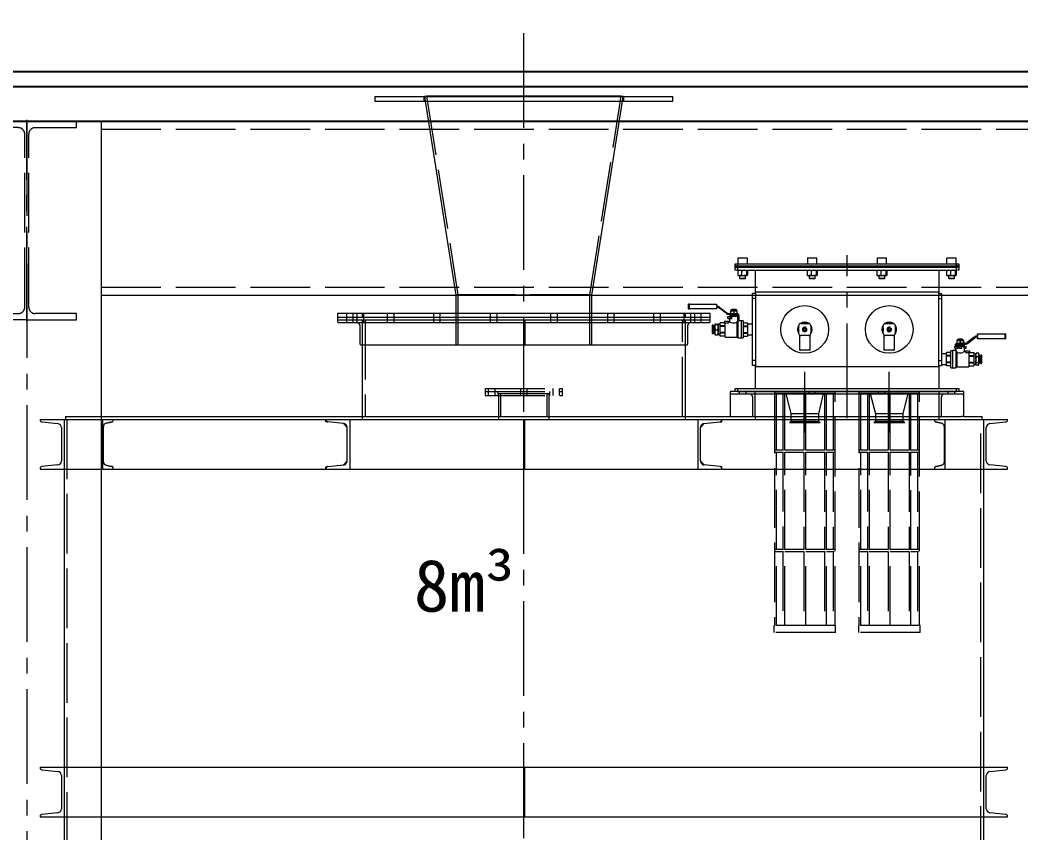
# Model space of a CAD drawing. Header units: millimetres. Extents: x 163705 to 1616509, y 81827 to 302547.
# Drawn here: x 1477172 to 1479186, y 157627 to 159263 of the extents above; entities that cross this region are included whole.
import ezdxf

# ---------------------------------------------------------------- set-up
doc = ezdxf.new("R2010")
doc.units = ezdxf.units.MM
doc.header["$LTSCALE"] = 10
doc.linetypes.add('ACAD_ISO02W100', pattern=[15, 12, -3])
doc.linetypes.add('CENTER2', pattern=[28.575, 19.05, -3.175, 3.175, -3.175])
for name, color, linetype, lineweight in [('1-中心线', 1, 'CENTER2', 0), ('1-文本', 4, 'Continuous', 0), ('1-虚线', 8, 'ACAD_ISO02W100', 0), ('1-设备轮廓', 2, 'Continuous', 18), ('1-钢构', 6, 'Continuous', 0)]:
    doc.layers.add(name, color=color, linetype=linetype, lineweight=lineweight)
doc.styles.add('SLDTEXTSTYLE3', font='SimSun.ttf')
doc.styles.get("Standard").update_dxf_attribs({"font": 'arial.ttf'})

# ---------------------------------------------------------------- blocks, each defined once
blk = doc.blocks.new('*U269')
for p, q in [((0, 16000), (300, 16000)), ((300, 16000), (300, 0))]:
    blk.add_line(p, q)
at = {"layer": '1-中心线'}
blk.add_line((150, 16000), (150, 0), dxfattribs=at)
blk = doc.blocks.new('G$C0805F1AD')
for p, q in [((0, 390), (0, 403)), ((0, 403), (100, 403)), ((200, 403), (100, 403)), ((200, 390), (200, 403)), ((83, 390), (0, 390)), ((117, 390), (200, 390)), ((96, 29), (96, 377)), ((104, 29), (104, 377)), ((0, 3), (0, 16)), ((0, 16), (83, 16)), ((100, 3), (0, 3)), ((100, 3), (200, 3)), ((200, 16), (117, 16)), ((200, 3), (200, 16))]:
    blk.add_line(p, q)
for centre, start, end in [((83, 377), 0, 90), ((117, 377), 90, 180), ((83, 29), 270, 0), ((117, 29), 180, 270)]:
    blk.add_arc(centre, 13, start, end)
at = {"layer": '1-中心线'}
blk.add_line((100, 0), (100, 406), dxfattribs=at)
blk.add_text('HC_SUPERPART', height=0.001).set_placement((100, 3))
blk = doc.blocks.new('*U275')
for p, q in [((0, 350), (5700, 350)), ((0, 350), (0, 0)), ((0, 0), (5700, 0))]:
    blk.add_line(p, q)
at = {"layer": '1-虚线'}
for p, q in [((0, 334), (5700, 334)), ((0, 16), (5700, 16))]:
    blk.add_line(p, q, dxfattribs=at)
blk = doc.blocks.new('*U286')
for p, q in [((0, 100, -1), (43584.1, 100, -19.8)), ((0, 70, -1), (43584.1, 70, -19.8)), ((0, 0, -0.9), (43584.1, 0, -21.3))]:
    blk.add_line(p, q)
blk = doc.blocks.new('A$Cc2962b21')
at = {"lineweight": 18}
for p, q in [((1096.8, 3480), (1098.8, 3480)), ((171.8, 3330), (171.8, 3230)), ((1097.8, 3230), (1096.8, 3230)), ((171.8, 2630), (171.8, 2530)), ((1097.9, 2630), (1096.8, 2630)), ((1097.9, 2530), (1096.8, 2530))]:
    blk.add_line(p, q, dxfattribs=at)
at = {"layer": '1-中心线'}
blk.add_line((1096.8, 201.7), (1096.8, 4133.6), dxfattribs=at)
at = {"layer": '1-虚线', "lineweight": 18}
for p, q in [((895.8, 3980), (895.8, 3970)), ((896.8, 3980), (898.4, 3970)), ((900.8, 3980.6), (964.3, 3580.6)), ((1229.4, 3580.6), (1292.9, 3980.6)), ((1295.2, 3970), (1296.8, 3980)), ((1297.8, 3970), (1297.8, 3980)), ((964.3, 3580.6), (960.3, 3580)), ((1229.4, 3580.6), (964.3, 3580.6)), ((964.3, 3580), (964.3, 3480)), ((1229.3, 3480), (1229.3, 3580)), ((1233.3, 3580), (1229.4, 3580.6)), ((739.8, 3544), (739.8, 3536)), ((753.8, 3536), (753.8, 3544)), ((760.9, 3544), (760.9, 3536)), ((771.8, 3544), (771.8, 3536)), ((774.9, 3536), (774.9, 3544)), ((821.7, 3544), (821.7, 3536)), ((835.7, 3536), (835.7, 3544)), ((914.8, 3544), (914.8, 3536)), ((928.8, 3536), (928.8, 3544)), ((960.3, 3544), (960.3, 3480)), ((1029, 3544), (1029, 3536)), ((1043, 3536), (1043, 3544)), ((1150.6, 3544), (1150.6, 3536)), ((1164.6, 3536), (1164.6, 3544)), ((1233.3, 3480), (1233.3, 3544)), ((1264.8, 3544), (1264.8, 3536)), ((1278.8, 3536), (1278.8, 3544)), ((1357.9, 3544), (1357.9, 3536)), ((1371.9, 3536), (1371.9, 3544)), ((1418.7, 3544), (1418.7, 3536)), ((1421.8, 3536), (1421.8, 3544)), ((1432.7, 3536), (1432.7, 3544)), ((1439.8, 3544), (1439.8, 3536)), ((1453.8, 3536), (1453.8, 3544)), ((739.8, 3536), (739.8, 3530)), ((739.8, 3530), (739.8, 3525)), ((753.8, 3530), (753.8, 3536)), ((753.8, 3525), (753.8, 3530)), ((760.9, 3536), (760.9, 3530)), ((760.9, 3530), (760.9, 3525)), ((771.8, 3530), (771.8, 3480)), ((771.8, 3530), (771.8, 3480)), ((774.9, 3530), (774.9, 3536)), ((774.9, 3525), (774.9, 3530)), ((777.8, 3530), (777.8, 3336)), ((821.7, 3536), (821.7, 3530)), ((821.7, 3530), (821.7, 3525)), ((835.7, 3530), (835.7, 3536)), ((835.7, 3525), (835.7, 3530)), ((914.8, 3536), (914.8, 3530)), ((914.8, 3530), (914.8, 3525)), ((928.8, 3530), (928.8, 3536)), ((928.8, 3525), (928.8, 3530)), ((1029, 3536), (1029, 3530)), ((1029, 3530), (1029, 3525)), ((1043, 3530), (1043, 3536)), ((1043, 3525), (1043, 3530)), ((1096.8, 3526.7), (1096.8, 3530)), ((1096.8, 3525), (1096.8, 3526.7)), ((1096.8, 3519.5), (1096.8, 3525)), ((1098.9, 3525), (1096.8, 3525)), ((1098.9, 3525), (1099.1, 3525)), ((1099.1, 3526.7), (1099.1, 3530)), ((1150.6, 3536), (1150.6, 3530)), ((1150.6, 3530), (1150.6, 3525)), ((1164.6, 3530), (1164.6, 3536)), ((1164.6, 3525), (1164.6, 3530)), ((1264.8, 3536), (1264.8, 3530)), ((1264.8, 3530), (1264.8, 3525)), ((1278.8, 3530), (1278.8, 3536)), ((1278.8, 3525), (1278.8, 3530)), ((1357.9, 3536), (1357.9, 3530)), ((1357.9, 3530), (1357.9, 3525)), ((1371.9, 3530), (1371.9, 3536)), ((1371.9, 3525), (1371.9, 3530)), ((1415.8, 3336), (1415.8, 3530)), ((1418.7, 3536), (1418.7, 3530)), ((1418.7, 3530), (1418.7, 3525)), ((1421.8, 3480), (1421.8, 3530)), ((1421.8, 3480), (1421.8, 3530)), ((1432.7, 3530), (1432.7, 3536)), ((1432.7, 3525), (1432.7, 3530)), ((1439.8, 3536), (1439.8, 3530)), ((1439.8, 3530), (1439.8, 3525)), ((1453.8, 3530), (1453.8, 3536)), ((1453.8, 3525), (1453.8, 3530)), ((1019.3, 3392), (1174.3, 3392)), ((1019.3, 3392), (1019.3, 3386)), ((1019.3, 3386), (1174.3, 3386)), ((1019.3, 3386), (1174.3, 3386)), ((1019.3, 3386), (1019.3, 3378)), ((1024.8, 3392), (1024.8, 3386)), ((1024.8, 3386), (1024.8, 3378)), ((1038.8, 3386), (1038.8, 3392)), ((1038.8, 3378), (1038.8, 3386)), ((1044.8, 3386), (1044.8, 3378)), ((1089.8, 3392), (1089.8, 3386)), ((1089.8, 3386), (1089.8, 3378)), ((1103.8, 3386), (1103.8, 3392)), ((1103.8, 3378), (1103.8, 3386)), ((1148.8, 3378), (1148.8, 3386)), ((1154.8, 3392), (1154.8, 3386)), ((1154.8, 3386), (1154.8, 3378)), ((1168.8, 3386), (1168.8, 3392)), ((1168.8, 3378), (1168.8, 3386)), ((1174.3, 3386), (1174.3, 3392)), ((1174.3, 3378), (1174.3, 3386)), ((1529.8, 3386), (1529.8, 3381)), ((1543.8, 3381), (1543.8, 3386)), ((1561.8, 3336), (1561.8, 3386)), ((1669.8, 3386), (1669.8, 3381)), ((1683.8, 3381), (1683.8, 3386)), ((1809.8, 3386), (1809.8, 3381)), ((1823.8, 3381), (1823.8, 3386)), ((1931.8, 3386), (1931.8, 3336)), ((1949.8, 3386), (1949.8, 3381)), ((1963.8, 3381), (1963.8, 3386)), ((1019.3, 3378), (1174.3, 3378)), ((1045.8, 3382), (1147.8, 3382)), ((1045.8, 3382), (1045.8, 3336)), ((1049.8, 3382), (1049.8, 3336)), ((1143.8, 3336), (1143.8, 3382)), ((1147.8, 3336), (1147.8, 3382)), ((1556.8, 3375.5), (1556.8, 3337.7)), ((1936.8, 3337.7), (1936.8, 3375.5)), ((171.8, 3330), (171.8, 3230)), ((177.8, 3330), (177.8, 1831.5)), ((249.2, 3330), (249.2, 3230)), ((270.7, 3328.8), (270.7, 3330)), ((698.8, 3328.8), (698.8, 3330)), ((698.8, 3325.2), (698.8, 3328.8)), ((702.4, 3324.8), (698.8, 3325.2)), ((734.3, 3321.5), (702.4, 3324.8)), ((746.8, 3330), (746.8, 3230)), ((771.8, 3336), (771.8, 3330)), ((1045.8, 3336), (1045.8, 3330)), ((1097.8, 3330), (1096.8, 3330)), ((1096.8, 3328.8), (1096.8, 3330)), ((1096.8, 3324.8), (1096.8, 3328.8)), ((1096.8, 3321.5), (1096.8, 3324.8)), ((1097.9, 3330), (1097.8, 3330)), ((1097.8, 3321.5), (1097.9, 3324.8)), ((1097.9, 3328.8), (1097.9, 3330)), ((1147.8, 3330), (1147.8, 3336)), ((1421.8, 3330), (1421.8, 3336)), ((1446.8, 3330), (1446.8, 3230)), ((1459.3, 3321.5), (1491.2, 3324.8)), ((1491.2, 3324.8), (1494.8, 3325.2)), ((1494.8, 3328.8), (1494.8, 3330)), ((1494.8, 3325.2), (1494.8, 3328.8)), ((1511.8, 3337.7), (1511.8, 3336)), ((1561.8, 3336), (1561.8, 3330)), ((1922.9, 3330), (1922.9, 3328.8)), ((1931.8, 3336), (1931.8, 3330)), ((1944.4, 3230), (1944.4, 3330)), ((2015.8, 1831.5), (2015.8, 3330)), ((2021.8, 3230), (2021.8, 3330)), ((2021.8, 3230), (2021.8, 3330)), ((251.4, 3246.5), (251.4, 3313.5)), ((734.3, 3321.5), (741.5, 3313.5)), ((741.5, 3246.5), (741.5, 3313.5)), ((1096.8, 3313.5), (1096.8, 3321.5)), ((1459.3, 3321.5), (1452.1, 3313.5)), ((1452.1, 3246.5), (1452.1, 3313.5)), ((1942.2, 3313.5), (1942.2, 3246.5)), ((741.5, 3246.5), (734.3, 3238.5)), ((1452.1, 3246.5), (1459.3, 3238.5)), ((270.7, 3230), (270.7, 3231.2)), ((698.8, 3234.8), (702.4, 3235.2)), ((698.8, 3231.2), (698.8, 3234.8)), ((698.8, 3230), (698.8, 3231.2)), ((702.4, 3235.2), (734.3, 3238.5)), ((1491.2, 3235.2), (1459.3, 3238.5)), ((1494.8, 3234.8), (1491.2, 3235.2)), ((1494.8, 3231.2), (1494.8, 3234.8)), ((1494.8, 3230), (1494.8, 3231.2)), ((1922.9, 3231.2), (1922.9, 3230)), ((171.8, 2630), (171.8, 2530)), ((2021.8, 2530), (2021.8, 2630)), ((2021.8, 2530), (2021.8, 2630))]:
    blk.add_line(p, q, dxfattribs=at)
at = {"layer": '1-虚线', "lineweight": 18, "flags": 128}
for points in [[(269, 3324.8), (269.6, 3325.2), (270.2, 3326.1), (270.6, 3327.4), (270.7, 3328.8)], [(1097.9, 3324.8), (1097.9, 3325), (1097.9, 3325.2), (1097.9, 3325.6), (1097.9, 3326.1), (1097.9, 3326.7), (1097.9, 3327.4), (1097.9, 3328.1), (1097.9, 3328.8)], [(1922.9, 3328.8), (1923, 3327.6), (1923.3, 3326.5), (1923.7, 3325.6), (1924.3, 3325), (1924.7, 3324.8)], [(251.4, 3313.5), (251.6, 3316), (252.1, 3318.2), (252.8, 3320), (253.8, 3321.1), (254.5, 3321.5)], [(1097.8, 3313.5), (1097.8, 3315), (1097.8, 3316.4), (1097.8, 3317.7), (1097.8, 3318.9), (1097.8, 3319.8), (1097.8, 3320.6), (1097.8, 3321.2), (1097.8, 3321.5)], [(1939.1, 3321.5), (1940.3, 3320.7), (1941.3, 3318.9), (1941.9, 3316.5), (1942.2, 3313.9), (1942.2, 3313.5)], [(254.5, 3238.5), (253.3, 3239.3), (252.3, 3241.1), (251.7, 3243.5), (251.4, 3246.1), (251.4, 3246.5)], [(1942.2, 3246.5), (1942, 3244), (1941.5, 3241.8), (1940.8, 3240), (1939.8, 3238.9), (1939.1, 3238.5)], [(270.7, 3231.2), (270.6, 3232.4), (270.3, 3233.5), (269.9, 3234.4), (269.4, 3235), (269, 3235.2)], [(1924.7, 3235.2), (1924, 3234.8), (1923.4, 3233.9), (1923.1, 3232.6), (1922.9, 3231.2)]]:
    blk.add_lwpolyline(points, dxfattribs=at)
at = {"layer": '1-虚线', "lineweight": 18}
for centre, radius, start, end in [((1322.3, 3520.9), 223.5, 178.9423, 180.3525), ((1031.4, 3526.3), 67.7, 358.9423, 0.3525), ((1513.5, 3382.7), 1.67, 180, 270), ((1980.1, 3382.7), 1.67, 270, 0), ((1551.3, 3375.5), 5.5, 0, 90), ((1942.3, 3375.5), 5.5, 90, 180), ((702.8, 3328.8), 4, 180, 264), ((1490.8, 3328.8), 4, 276, 0), ((1558.5, 3337.7), 1.67, 180, 270), ((1935.1, 3337.7), 1.67, 270, 0), ((733.5, 3313.5), 8, 0, 84), ((1460.1, 3313.5), 8, 96, 180), ((733.5, 3246.5), 8, 276, 0), ((1460.1, 3246.5), 8, 180, 264), ((702.8, 3231.2), 4, 96, 180), ((1490.8, 3231.2), 4, 0, 84)]:
    blk.add_arc(centre, radius, start, end, dxfattribs=at)
for centre, start_param, end_param in [((1096.8, 3283.4), 2.696969, 2.735229), ((1096.8, 3283.4), 0.406363, 0.444623), ((1096.8, 3276.6), 3.547956, 3.586216), ((1096.8, 3276.6), 5.838562, 5.876822)]:
    blk.add_ellipse(centre, major_axis=(917, 0), ratio=0.105104, start_param=start_param, end_param=end_param, dxfattribs=at)
at = {"layer": '1-设备轮廓'}
for p, q in [((796.8, 3980), (796.8, 3970)), ((796.8, 3980), (1125.1, 3980)), ((796.8, 3970), (1125.1, 3970)), ((900.8, 3980.6), (896.8, 3980)), ((898.4, 3970), (960.3, 3580)), ((1292.9, 3980.6), (900.8, 3980.6)), ((1125.1, 3980), (1396.8, 3980)), ((1125.1, 3970), (1396.8, 3970)), ((1233.3, 3580), (1295.2, 3970)), ((1296.8, 3980), (1292.9, 3980.6)), ((1396.8, 3970), (1396.8, 3980)), ((960.3, 3580), (960.3, 3544)), ((1233.3, 3580), (960.3, 3580)), ((960.3, 3580), (1109.7, 3580)), ((1109.7, 3580), (1233.3, 3580)), ((1233.3, 3544), (1233.3, 3580)), ((721.8, 3544), (721.8, 3536)), ((721.8, 3544), (1471.8, 3544)), ((1471.8, 3536), (1471.8, 3544)), ((721.8, 3536), (721.8, 3530)), ((721.8, 3536), (1471.8, 3536)), ((721.8, 3536), (1471.8, 3536)), ((721.8, 3530), (721.8, 3526.7)), ((721.8, 3530), (1471.8, 3530)), ((721.8, 3530), (1096.8, 3530)), ((723.5, 3525), (1096.8, 3525)), ((1098.8, 3530), (1098.8, 3480)), ((1099.1, 3530), (1471.8, 3530)), ((1099.1, 3525), (1470.1, 3525)), ((1471.8, 3530), (1471.8, 3536)), ((1471.8, 3526.7), (1471.8, 3530)), ((766.8, 3519.5), (766.8, 3481.7)), ((1096.8, 3481.7), (1096.8, 3519.5)), ((1098.8, 3481.7), (1098.8, 3519.5)), ((1426.8, 3481.7), (1426.8, 3519.5)), ((768.5, 3480), (1096.8, 3480)), ((771.8, 3480), (771.8, 3336)), ((1096.8, 3480), (1096.8, 3481.7)), ((1098.8, 3480), (1098.8, 3480)), ((1098.8, 3480), (1425.1, 3480)), ((1421.8, 3336), (1421.8, 3480)), ((1511.8, 3386), (1511.8, 3382.7)), ((1981.8, 3386), (1511.8, 3386)), ((1511.8, 3382.7), (1511.8, 3381)), ((1981.8, 3382.7), (1981.8, 3386)), ((1981.8, 3381), (1981.8, 3382.7)), ((1981.8, 3381), (1511.8, 3381)), ((1511.8, 3381), (1511.8, 3375.5)), ((1511.8, 3375.5), (1511.8, 3337.7)), ((1981.8, 3375.5), (1981.8, 3381)), ((1981.8, 3337.7), (1981.8, 3375.5)), ((123.8, 3330), (123.8, 3328.8)), ((123.8, 3330), (1096.8, 3330)), ((127.4, 3324.8), (159.3, 3321.5)), ((174.8, 3336), (174.8, 3330)), ((174.8, 3336), (1977.4, 3336)), ((1097.8, 3330), (1097.8, 3230)), ((1097.9, 3330), (2069.8, 3330)), ((1981.8, 3336), (1977.4, 3336)), ((1981.8, 3336), (1981.8, 3337.7)), ((1981.8, 3336), (2018.8, 3336)), ((2018.8, 3330), (2018.8, 3336)), ((2034.3, 3321.5), (2066.2, 3324.8)), ((2069.8, 3328.8), (2069.8, 3330)), ((166.5, 3313.5), (166.5, 3246.5)), ((1096.8, 3246.5), (1096.8, 3313.5)), ((1097.8, 3246.5), (1097.8, 3313.5)), ((2027.1, 3246.5), (2027.1, 3313.5)), ((1096.8, 3238.5), (1096.8, 3246.5)), ((123.8, 3231.2), (123.8, 3230)), ((123.8, 3230), (1096.8, 3230)), ((159.3, 3238.5), (127.4, 3235.2)), ((171.8, 3230), (171.8, 2630)), ((1096.8, 3235.2), (1096.8, 3238.5)), ((1096.8, 3231.2), (1096.8, 3235.2)), ((1096.8, 3230), (1096.8, 3231.2)), ((1097.9, 3235.2), (1097.8, 3238.5)), ((1097.8, 3230), (1097.9, 3230)), ((1097.9, 3230), (1097.9, 3231.2)), ((1097.9, 3230), (2069.8, 3230)), ((2021.8, 2630), (2021.8, 3230)), ((2066.2, 3235.2), (2034.3, 3238.5)), ((2069.8, 3230), (2069.8, 3231.2)), ((123.8, 2630), (123.8, 2628.8)), ((123.8, 2630), (1096.8, 2630)), ((127.4, 2624.8), (159.3, 2621.5)), ((1096.8, 2628.8), (1096.8, 2630)), ((1096.8, 2624.8), (1096.8, 2628.8)), ((1096.8, 2621.5), (1096.8, 2624.8)), ((1096.8, 2613.5), (1096.8, 2621.5)), ((1097.8, 2630), (1097.8, 2530)), ((1097.9, 2630), (1097.8, 2630)), ((1097.8, 2621.5), (1097.9, 2624.8)), ((1097.9, 2628.8), (1097.9, 2630)), ((1097.9, 2630), (2069.8, 2630)), ((2034.3, 2621.5), (2066.2, 2624.8)), ((2069.8, 2628.8), (2069.8, 2630)), ((166.5, 2613.5), (166.5, 2546.5)), ((1096.8, 2546.5), (1096.8, 2613.5)), ((1097.8, 2546.5), (1097.8, 2613.5)), ((2027.1, 2546.5), (2027.1, 2613.5)), ((159.3, 2538.5), (127.4, 2535.2)), ((1096.8, 2538.5), (1096.8, 2546.5)), ((1096.8, 2535.2), (1096.8, 2538.5)), ((1097.9, 2535.2), (1097.8, 2538.5)), ((2066.2, 2535.2), (2034.3, 2538.5)), ((123.8, 2531.2), (123.8, 2530)), ((123.8, 2530), (1096.8, 2530)), ((171.8, 2530), (171.8, 1930)), ((1096.8, 2531.2), (1096.8, 2535.2)), ((1096.8, 2530), (1096.8, 2531.2)), ((1097.8, 2530), (1097.9, 2530)), ((1097.9, 2530), (1097.9, 2531.2)), ((1097.9, 2530), (2069.8, 2530)), ((2021.8, 1930), (2021.8, 2530)), ((2069.8, 2530), (2069.8, 2531.2))]:
    blk.add_line(p, q, dxfattribs=at)
at = {"layer": '1-设备轮廓', "flags": 128}
for points in [[(1097.8, 3238.5), (1097.8, 3238.8), (1097.8, 3239.4), (1097.8, 3240.2), (1097.8, 3241.1), (1097.8, 3242.3), (1097.8, 3243.6), (1097.8, 3245), (1097.8, 3246.5)], [(1097.9, 3231.2), (1097.9, 3231.9), (1097.9, 3232.6), (1097.9, 3233.3), (1097.9, 3233.9), (1097.9, 3234.4), (1097.9, 3234.8), (1097.9, 3235), (1097.9, 3235.2)], [(1097.8, 2613.5), (1097.8, 2615), (1097.8, 2616.4), (1097.8, 2617.7), (1097.8, 2618.9), (1097.8, 2619.8), (1097.8, 2620.6), (1097.8, 2621.2), (1097.8, 2621.5)], [(1097.9, 2624.8), (1097.9, 2625), (1097.9, 2625.2), (1097.9, 2625.6), (1097.9, 2626.1), (1097.9, 2626.7), (1097.9, 2627.4), (1097.9, 2628.1), (1097.9, 2628.8)], [(1097.8, 2538.5), (1097.8, 2538.8), (1097.8, 2539.4), (1097.8, 2540.2), (1097.8, 2541.1), (1097.8, 2542.3), (1097.8, 2543.6), (1097.8, 2545), (1097.8, 2546.5)], [(1097.9, 2531.2), (1097.9, 2531.9), (1097.9, 2532.6), (1097.9, 2533.3), (1097.9, 2533.9), (1097.9, 2534.4), (1097.9, 2534.8), (1097.9, 2535), (1097.9, 2535.2)]]:
    blk.add_lwpolyline(points, dxfattribs=at)
at = {"layer": '1-设备轮廓'}
for centre, radius, start, end in [((723.5, 3526.7), 1.67, 180, 270), ((761.3, 3519.5), 5.5, 0, 90), ((1432.3, 3519.5), 5.5, 90, 180), ((1470.1, 3526.7), 1.67, 270, 0), ((768.5, 3481.7), 1.67, 180, 270), ((1031.1, 3481.3), 67.7, 358.9423, 0.3525), ((1425.1, 3481.7), 1.67, 270, 0), ((127.8, 3328.8), 4, 180, 264), ((2065.8, 3328.8), 4, 276, 0), ((158.5, 3313.5), 8, 0, 84), ((2035.1, 3313.5), 8, 96, 180), ((158.5, 3246.5), 8, 276, 0), ((2035.1, 3246.5), 8, 180, 264), ((127.8, 3231.2), 4, 96, 180), ((2065.8, 3231.2), 4, 0, 84), ((127.8, 2628.8), 4, 180, 264), ((158.5, 2613.5), 8, 0, 84), ((2035.1, 2613.5), 8, 96, 180), ((2065.8, 2628.8), 4, 276, 0), ((158.5, 2546.5), 8, 276, 0), ((2035.1, 2546.5), 8, 180, 264), ((127.8, 2531.2), 4, 96, 180), ((2065.8, 2531.2), 4, 0, 84)]:
    blk.add_arc(centre, radius, start, end, dxfattribs=at)
at = {"layer": '1-文本', "insert": (875.6, 3048.2), "char_height": 105, "attachment_point": 1, "style": 'SLDTEXTSTYLE3'}
blk.add_mtext('8m³', dxfattribs=at)
blk = doc.blocks.new('SCNZ-6_立面图')
at = {"layer": '1-中心线'}
for p, q in [((319.8, 431.6), (319.8, 759.5)), ((234.7, 402), (234.7, 525)), ((404.7, 402), (404.7, 525))]:
    blk.add_line(p, q, dxfattribs=at)
at = {"layer": '1-虚线'}
for p, q in [((173.8, 485), (173.8, 481)), ((295.8, 481), (295.8, 485)), ((343.7, 485), (343.7, 481)), ((465.8, 481), (465.8, 485)), ((173.8, 481), (173.8, 14)), ((234.7, 481), (173.8, 481)), ((177.8, 367), (177.8, 481)), ((191, 481), (191, 366.4)), ((195, 367), (195, 481)), ((196.7, 481), (206.8, 440)), ((232.8, 481), (232.8, 367)), ((295.8, 481), (234.7, 481)), ((236.8, 367), (236.8, 481)), ((262.8, 440), (272.8, 481)), ((274.5, 481), (274.5, 367)), ((278.5, 366.4), (278.5, 481)), ((291.8, 481), (291.8, 367)), ((295.8, 14), (295.8, 481)), ((343.7, 481), (343.7, 14)), ((404.7, 481), (343.7, 481)), ((347.8, 367), (347.8, 481)), ((361, 481), (361, 366.4)), ((365, 367), (365, 481)), ((366.7, 481), (376.8, 440)), ((402.8, 481), (402.8, 367)), ((465.8, 481), (404.7, 481)), ((406.8, 367), (406.8, 481)), ((432.8, 440), (442.8, 481)), ((444.5, 481), (444.5, 367)), ((448.5, 366.4), (448.5, 481)), ((461.8, 481), (461.8, 367)), ((465.8, 14), (465.8, 481)), ((206.8, 425), (203.8, 422)), ((206.8, 440), (206.8, 425)), ((232.8, 440), (206.8, 440)), ((232.8, 425), (206.8, 425)), ((262.8, 440), (236.8, 440)), ((262.8, 425), (236.8, 425)), ((262.8, 425), (262.8, 440)), ((265.8, 422), (262.8, 425)), ((376.8, 425), (373.8, 422)), ((376.8, 440), (376.8, 425)), ((402.8, 440), (376.8, 440)), ((402.8, 425), (376.8, 425)), ((432.8, 440), (406.8, 440)), ((432.8, 425), (406.8, 425)), ((432.8, 425), (432.8, 440)), ((435.8, 422), (432.8, 425)), ((232.8, 422), (203.8, 422)), ((265.8, 422), (236.8, 422)), ((402.8, 422), (373.8, 422)), ((435.8, 422), (406.8, 422)), ((191, 367), (175.8, 367)), ((175.8, 363), (191, 363)), ((177.8, 167), (177.8, 363)), ((191, 363.6), (191, 166.4)), ((232.8, 367), (194.5, 367)), ((194.5, 363), (232.8, 363)), ((195, 167), (195, 363)), ((232.8, 363), (232.8, 167)), ((275, 367), (236.8, 367)), ((236.8, 167), (236.8, 363)), ((236.8, 363), (275, 363)), ((274.5, 363), (274.5, 167)), ((293.7, 367), (278.5, 367)), ((278.5, 166.4), (278.5, 363.6)), ((278.5, 363), (293.7, 363)), ((291.8, 363), (291.8, 167)), ((361, 367), (345.8, 367)), ((345.8, 363), (361, 363)), ((347.8, 167), (347.8, 363)), ((361, 363.6), (361, 166.4)), ((402.8, 367), (364.5, 367)), ((364.5, 363), (402.8, 363)), ((365, 167), (365, 363)), ((402.8, 363), (402.8, 167)), ((445, 367), (406.8, 367)), ((406.8, 167), (406.8, 363)), ((406.8, 363), (445, 363)), ((444.5, 363), (444.5, 167)), ((463.7, 367), (448.5, 367)), ((448.5, 166.4), (448.5, 363.6)), ((448.5, 363), (463.7, 363)), ((461.8, 363), (461.8, 167)), ((191, 167), (175.8, 167)), ((175.8, 163), (191, 163)), ((177.8, 14), (177.8, 163)), ((191, 163.6), (191, 14)), ((232.8, 167), (194.5, 167)), ((194.5, 163), (232.8, 163)), ((195, 14), (195, 163)), ((232.8, 163), (232.8, 14)), ((275, 167), (236.8, 167)), ((236.8, 14), (236.8, 163)), ((236.8, 163), (275, 163)), ((274.5, 163), (274.5, 14)), ((293.7, 167), (278.5, 167)), ((278.5, 14), (278.5, 163.6)), ((278.5, 163), (293.7, 163)), ((291.8, 163), (291.8, 14)), ((361, 167), (345.8, 167)), ((345.8, 163), (361, 163)), ((347.8, 14), (347.8, 163)), ((361, 163.6), (361, 14)), ((402.8, 167), (364.5, 167)), ((364.5, 163), (402.8, 163)), ((365, 14), (365, 163)), ((402.8, 163), (402.8, 14)), ((445, 167), (406.8, 167)), ((406.8, 14), (406.8, 163)), ((406.8, 163), (445, 163)), ((444.5, 163), (444.5, 14)), ((463.7, 167), (448.5, 167)), ((448.5, 14), (448.5, 163.6)), ((448.5, 163), (463.7, 163)), ((461.8, 163), (461.8, 14)), ((172.8, 14), (172.8, 0)), ((296.8, 14), (172.8, 14)), ((296.8, 0), (172.8, 0)), ((296.8, 0), (296.8, 14)), ((342.8, 14), (342.8, 0)), ((466.8, 14), (342.8, 14)), ((466.8, 0), (342.8, 0)), ((466.8, 0), (466.8, 14))]:
    blk.add_line(p, q, dxfattribs=at)
at = {"layer": '1-设备轮廓'}
for p, q in [((100.2, 753), (100.2, 742)), ((101.1, 754), (118.4, 754)), ((119.4, 742), (119.4, 753)), ((240.2, 753), (240.2, 742)), ((241.1, 754), (258.4, 754)), ((259.4, 742), (259.4, 753)), ((380.2, 753), (380.2, 742)), ((381.1, 754), (398.4, 754)), ((399.4, 742), (399.4, 753)), ((520.2, 753), (520.2, 742)), ((521.1, 754), (538.4, 754)), ((539.4, 742), (539.4, 753)), ((94.8, 738), (94.8, 742)), ((94.8, 742), (99.8, 742)), ((94.8, 735), (94.8, 738)), ((94.8, 738), (99.8, 738)), ((99.8, 738), (94.8, 738)), ((99.8, 735), (94.8, 735)), ((94.8, 729), (94.8, 735)), ((94.8, 735), (99.8, 735)), ((99.8, 729), (94.8, 729)), ((99.8, 742), (99.8, 738)), ((99.8, 742), (539.8, 742)), ((99.8, 738), (99.8, 735)), ((99.8, 738), (539.8, 738)), ((99.8, 738), (539.8, 738)), ((99.8, 735), (539.8, 735)), ((99.8, 735), (99.8, 729)), ((99.8, 735), (539.8, 735)), ((99.8, 729), (539.8, 729)), ((99.9, 728.2), (99.9, 719)), ((100.8, 729), (100.6, 728.9)), ((107.8, 728.2), (107.8, 719)), ((117.6, 728.2), (117.6, 719)), ((118.9, 728.9), (118.8, 729)), ((119.6, 728.2), (119.6, 719)), ((134.8, 729), (134.8, 682.5)), ((239.9, 728.2), (239.9, 719)), ((240.8, 729), (240.6, 728.9)), ((247.8, 728.2), (247.8, 719)), ((257.6, 728.2), (257.6, 719)), ((258.9, 728.9), (258.8, 729)), ((259.6, 728.2), (259.6, 719)), ((379.9, 728.2), (379.9, 719)), ((380.8, 729), (380.6, 728.9)), ((387.8, 728.2), (387.8, 719)), ((397.6, 728.2), (397.6, 719)), ((398.9, 728.9), (398.8, 729)), ((399.6, 728.2), (399.6, 719)), ((504.8, 729), (504.8, 682.5)), ((519.9, 728.2), (519.9, 719)), ((520.8, 729), (520.6, 728.9)), ((527.8, 728.2), (527.8, 719)), ((537.6, 728.2), (537.6, 719)), ((538.9, 728.9), (538.8, 729)), ((539.6, 728.2), (539.6, 719)), ((539.8, 738), (539.8, 742)), ((539.8, 742), (544.8, 742)), ((539.8, 735), (539.8, 738)), ((539.8, 738), (544.8, 738)), ((544.8, 738), (539.8, 738)), ((544.8, 735), (539.8, 735)), ((539.8, 729), (539.8, 735)), ((539.8, 735), (544.8, 735)), ((544.8, 729), (539.8, 729)), ((544.8, 742), (544.8, 738)), ((544.8, 738), (544.8, 735)), ((544.8, 735), (544.8, 729)), ((100.6, 718.3), (100.8, 718.2)), ((100.8, 718.2), (103.9, 718.2)), ((103.8, 718.2), (103.8, 713.2)), ((103.8, 713.2), (105, 712)), ((103.8, 713.2), (105.8, 713.2)), ((103.9, 718.2), (112.7, 718.2)), ((106.6, 712), (105, 712)), ((105.8, 713.2), (115.8, 713.2)), ((114.6, 712), (106.6, 712)), ((112.7, 718.2), (118.6, 718.2)), ((114.6, 712), (115.8, 713.2)), ((115.8, 713.2), (115.8, 718.2)), ((118.8, 718.2), (118.6, 718.2)), ((118.8, 718.2), (118.9, 718.3)), ((240.6, 718.3), (240.8, 718.2)), ((240.8, 718.2), (243.9, 718.2)), ((243.8, 718.2), (243.8, 713.2)), ((243.8, 713.2), (245, 712)), ((243.8, 713.2), (245.8, 713.2)), ((243.9, 718.2), (252.7, 718.2)), ((246.6, 712), (245, 712)), ((245.8, 713.2), (255.8, 713.2)), ((254.6, 712), (246.6, 712)), ((252.7, 718.2), (258.6, 718.2)), ((254.6, 712), (255.8, 713.2)), ((255.8, 713.2), (255.8, 718.2)), ((258.8, 718.2), (258.6, 718.2)), ((258.8, 718.2), (258.9, 718.3)), ((380.6, 718.3), (380.8, 718.2)), ((380.8, 718.2), (383.9, 718.2)), ((383.8, 718.2), (383.8, 713.2)), ((383.8, 713.2), (385, 712)), ((383.8, 713.2), (385.8, 713.2)), ((383.9, 718.2), (392.7, 718.2)), ((386.6, 712), (385, 712)), ((385.8, 713.2), (395.8, 713.2)), ((394.6, 712), (386.6, 712)), ((392.7, 718.2), (398.6, 718.2)), ((394.6, 712), (395.8, 713.2)), ((395.8, 713.2), (395.8, 718.2)), ((398.8, 718.2), (398.6, 718.2)), ((398.8, 718.2), (398.9, 718.3)), ((520.6, 718.3), (520.8, 718.2)), ((520.8, 718.2), (523.9, 718.2)), ((523.8, 718.2), (523.8, 713.2)), ((523.8, 713.2), (525, 712)), ((523.8, 713.2), (525.8, 713.2)), ((523.9, 718.2), (532.7, 718.2)), ((526.6, 712), (525, 712)), ((525.8, 713.2), (535.8, 713.2)), ((534.6, 712), (526.6, 712)), ((532.7, 718.2), (538.6, 718.2)), ((534.6, 712), (535.8, 713.2)), ((535.8, 713.2), (535.8, 718.2)), ((538.8, 718.2), (538.6, 718.2)), ((538.8, 718.2), (538.9, 718.3)), ((503.8, 685), (135.8, 685)), ((135.8, 685), (135.8, 675)), ((503.8, 685), (503.8, 675)), ((135.8, 682.5), (129.8, 682.5)), ((129.8, 672.5), (129.8, 682.5)), ((135.8, 672.5), (129.8, 672.5)), ((129.8, 547.5), (129.8, 672.5)), ((135.8, 675), (135.8, 545)), ((503.8, 682.5), (509.8, 682.5)), ((503.8, 675), (503.8, 545)), ((503.8, 672.5), (509.8, 672.5)), ((509.8, 682.5), (509.8, 672.5)), ((509.8, 672.5), (509.8, 547.5)), ((0, 660), (0, 652.2)), ((1, 661), (3.7, 661)), ((3.7, 651.2), (1, 651.2)), ((2.5, 660), (2.5, 652.2)), ((3.7, 661), (57.2, 661)), ((57.2, 651.2), (3.7, 651.2)), ((57.2, 661), (57.2, 657.2)), ((57.2, 655.1), (57.2, 651.2)), ((77.1, 641.9), (63, 652.5)), ((64.2, 654.2), (78.3, 643.6)), ((85.5, 647.7), (85.5, 642.2)), ((85.5, 647.7), (92, 647.7)), ((97.3, 649.6), (86.8, 649.6)), ((88.8, 650.1), (88.3, 649.6)), ((92, 650.1), (88.8, 650.1)), ((95.2, 650.1), (92, 650.1)), ((92, 647.7), (92, 642.2)), ((92, 647.7), (98.5, 647.7)), ((95.7, 649.6), (95.2, 650.1)), ((98.5, 647.7), (98.5, 642.2)), ((73.5, 626.9), (73.5, 623.3)), ((73.5, 626.9), (81.5, 626.9)), ((80, 632.3), (80, 635.8)), ((80, 635.8), (80.5, 635.8)), ((80, 632.3), (80.5, 632.3)), ((80.5, 635.8), (84.6, 635.8)), ((80.5, 632.3), (84, 632.3)), ((81.5, 626.9), (81.5, 623.3)), ((83.5, 625.5), (81.5, 625.5)), ((82.6, 642.2), (94.2, 642.2)), ((94.2, 640.1), (82.6, 640.1)), ((83.5, 632.3), (83.5, 625.5)), ((84, 638.2), (84, 635.8)), ((84, 638.2), (88, 638.2)), ((84, 635.2), (84, 632.3)), ((85.2, 635.8), (84.6, 635.8)), ((85.2, 632.3), (85.2, 635.8)), ((85.2, 635.8), (85.7, 635.8)), ((85.2, 632.3), (85.7, 632.3)), ((85.7, 635.8), (87.9, 635.8)), ((85.7, 632.3), (87.9, 632.3)), ((87.9, 635.8), (88.4, 635.8)), ((87.9, 632.3), (88.4, 632.3)), ((88, 640.1), (88, 638.2)), ((88, 638.2), (88, 635.8)), ((88, 638.2), (96, 638.2)), ((88.4, 632.3), (88.4, 635.8)), ((100, 635.8), (88.4, 635.8)), ((94.2, 642.2), (94.2, 640.1)), ((94.2, 642.2), (95.1, 642.2)), ((94.2, 640.1), (97.2, 640.1)), ((95.1, 642.2), (98.5, 642.2)), ((96, 640.3), (96, 642.2)), ((98.2, 640.3), (96, 640.3)), ((96, 638.2), (96, 640.1)), ((96, 638.2), (96, 635.8)), ((96, 638.2), (100, 638.2)), ((97.2, 640.1), (97.2, 640.3)), ((98.8, 594.5), (98.8, 624.7)), ((100, 638.2), (100, 635.8)), ((100, 635.8), (100.3, 635.8)), ((100.3, 629.3), (100.3, 638.2)), ((102.2, 629.3), (100.3, 629.3)), ((100.5, 627.1), (100.5, 629.3)), ((107.4, 627.3), (100.6, 627.3)), ((100.6, 610), (100.6, 627.3)), ((102.2, 638.2), (102.2, 629.3)), ((102.2, 635.8), (102.7, 635.8)), ((102.2, 632.3), (102.7, 632.3)), ((102.7, 632.3), (102.7, 635.8)), ((107.4, 610), (107.4, 627.3)), ((110.7, 627), (107.4, 627)), ((110.7, 627), (110.7, 593)), ((48.3, 618.2), (48.3, 616.9)), ((48.3, 616.9), (48.3, 601.9)), ((50.5, 618.4), (48.5, 618.4)), ((50.5, 618.4), (50.5, 617)), ((50.5, 617), (50.5, 601.7)), ((51.8, 616.1), (50.5, 616.1)), ((52, 617.5), (51.8, 617.3)), ((51.8, 617.3), (51.8, 616.2)), ((51.8, 616.2), (51.8, 602.7)), ((52.4, 617.5), (52, 617.5)), ((52, 617.5), (52, 616.3)), ((52, 616.3), (52, 602.6)), ((52.7, 617.2), (52.4, 617.5)), ((52.4, 617.5), (52.4, 616.3)), ((52.4, 616.3), (52.4, 602.6)), ((52.9, 617.5), (52.7, 617.2)), ((52.7, 617.2), (52.7, 616.1)), ((52.7, 616.1), (52.7, 602.8)), ((53.1, 617.5), (52.9, 617.5)), ((52.9, 617.5), (52.9, 616.3)), ((52.9, 616.3), (52.9, 602.6)), ((53.1, 617.5), (53.1, 616.4)), ((53.1, 616.4), (53.1, 602.5)), ((54.2, 618.2), (53.2, 617.8)), ((54.7, 620.7), (54.2, 620.5)), ((54.2, 620.5), (54.2, 620.4)), ((54.2, 620.4), (54.7, 620.2)), ((54.2, 620.4), (54.2, 615.9)), ((54.7, 619.9), (54.2, 615.9)), ((54.2, 615.9), (54.2, 613.8)), ((54.2, 613.8), (54.7, 609.8)), ((54.2, 613.8), (54.2, 605.3)), ((54.7, 609.1), (54.2, 605.3)), ((54.2, 605.3), (54.2, 603.4)), ((54.7, 609.8), (54.7, 609.1)), ((55, 620.8), (59.9, 620.8)), ((55, 620.2), (59.9, 620.2)), ((55, 609.5), (59.9, 609.5)), ((60.8, 620.5), (60.2, 620.7)), ((60.2, 620.2), (60.8, 620.4)), ((60.8, 615.9), (60.2, 619.9)), ((60.2, 609.8), (60.8, 613.8)), ((60.2, 609.8), (60.2, 609.1)), ((60.8, 605.3), (60.2, 609.1)), ((64.8, 620.5), (60.8, 620.5)), ((60.8, 620.4), (60.8, 620.5)), ((60.8, 620.4), (60.8, 615.9)), ((60.8, 613.8), (60.8, 615.9)), ((60.8, 613.8), (60.8, 605.3)), ((60.8, 603.4), (60.8, 605.3)), ((73.5, 623.3), (64.8, 623.3)), ((64.8, 617.4), (64.8, 623.3)), ((74.9, 617.4), (64.8, 617.4)), ((64.8, 615.9), (64.8, 617.4)), ((74.9, 615.9), (64.8, 615.9)), ((64.8, 604.1), (64.8, 615.9)), ((74.9, 604.1), (64.8, 604.1)), ((64.8, 602.6), (64.8, 604.1)), ((73.5, 623.3), (81.5, 623.3)), ((74.9, 594.5), (74.9, 623.3)), ((100.6, 592.8), (100.6, 610)), ((107.4, 592.8), (107.4, 610)), ((110.7, 623.3), (119.8, 623.3)), ((110.7, 617.4), (119.8, 617.4)), ((110.7, 615.9), (119.8, 615.9)), ((110.7, 604.1), (119.8, 604.1)), ((119.8, 623.3), (119.8, 617.4)), ((129.8, 620.7), (119.8, 620.7)), ((119.8, 617.4), (119.8, 615.9)), ((119.8, 615.9), (119.8, 604.1)), ((119.8, 604.1), (119.8, 602.6)), ((222.8, 602), (222.8, 618)), ((226.7, 622), (242.8, 622)), ((231.6, 611.5), (232.5, 611)), ((231.6, 608.5), (232.5, 609)), ((233.3, 606.8), (233.8, 607.7)), ((236.3, 606.8), (235.8, 607.7)), ((236, 612.2), (237.4, 613.6)), ((236.9, 611.2), (238.4, 612.6)), ((246.8, 618), (246.8, 602)), ((392.8, 602), (392.8, 618)), ((396.8, 622), (412.7, 622)), ((401.6, 611.5), (402.5, 611)), ((401.6, 608.5), (402.5, 609)), ((403.3, 606.8), (403.8, 607.7)), ((406.3, 606.8), (405.8, 607.7)), ((406, 612.2), (407.4, 613.6)), ((406.9, 611.2), (408.4, 612.6)), ((416.8, 618), (416.8, 602)), ((48.5, 601.7), (50.5, 601.7)), ((50.5, 603.9), (51.8, 603.9)), ((51.8, 602.7), (52, 602.6)), ((52, 602.6), (52.4, 602.6)), ((52.4, 602.6), (52.7, 602.8)), ((52.7, 602.8), (52.9, 602.6)), ((52.9, 602.6), (53.1, 602.6)), ((53.2, 602.2), (54.2, 601.9)), ((54.2, 603.4), (54.7, 599.6)), ((54.2, 603.4), (54.2, 599.5)), ((54.7, 599.3), (54.2, 599.5)), ((54.7, 599.6), (54.7, 599.3)), ((55, 599.2), (59.9, 599.2)), ((60.2, 599.6), (60.8, 603.4)), ((60.2, 599.6), (60.2, 599.3)), ((60.8, 599.5), (60.2, 599.3)), ((60.8, 603.4), (60.8, 599.5)), ((60.8, 599.5), (64.8, 599.5)), ((74.9, 602.6), (64.8, 602.6)), ((64.8, 596.7), (64.8, 602.6)), ((74.9, 596.7), (64.8, 596.7)), ((74.9, 594.5), (98.8, 594.5)), ((98.8, 594.5), (100.6, 592.8)), ((100.6, 592.8), (107.4, 592.8)), ((107.4, 593), (110.7, 593)), ((110.7, 602.6), (119.8, 602.6)), ((110.7, 596.7), (119.8, 596.7)), ((119.8, 602.6), (119.8, 596.7)), ((119.8, 599.4), (129.8, 599.4)), ((224.8, 568.5), (224.8, 598.3)), ((242.8, 598), (226.7, 598)), ((244.8, 598.3), (244.8, 568.5)), ((394.8, 568.5), (394.8, 598.3)), ((412.7, 598), (396.8, 598)), ((414.8, 598.3), (414.8, 568.5)), ((541, 587.7), (541, 582.2)), ((541, 587.7), (547.5, 587.7)), ((552.8, 589.6), (542.3, 589.6)), ((544.3, 590.1), (543.8, 589.6)), ((550.7, 590.1), (544.3, 590.1)), ((547.5, 587.7), (547.5, 582.2)), ((547.5, 587.7), (554, 587.7)), ((551.2, 589.6), (550.7, 590.1)), ((554, 587.7), (554, 582.2)), ((575.3, 594.2), (561.2, 583.6)), ((562.4, 581.9), (576.5, 592.5)), ((582.3, 601), (636.5, 601)), ((582.3, 600), (582.3, 601)), ((582.3, 600), (582.3, 597.2)), ((582.3, 595.1), (582.3, 592.2)), ((582.3, 591.2), (582.3, 592.2)), ((636.5, 591.2), (582.3, 591.2)), ((636.5, 601), (638.5, 601)), ((638.5, 591.2), (636.5, 591.2)), ((637, 600), (637, 592.2)), ((639.5, 592.2), (639.5, 600)), ((244.2, 568), (225.3, 568)), ((237, 568), (234.7, 568)), ((414.3, 568), (395.2, 568)), ((407, 568), (404.7, 568)), ((532.2, 567), (528.9, 567)), ((528.9, 550), (528.9, 567)), ((538.9, 567.3), (532.2, 567.3)), ((532.2, 567.3), (532.2, 532.8)), ((536.8, 572.3), (536.8, 575.8)), ((536.8, 575.8), (537.3, 575.8)), ((536.8, 572.3), (537.3, 572.3)), ((537.3, 578.2), (537.3, 575.8)), ((537.3, 575.8), (543.6, 575.8)), ((537.3, 572.3), (542.7, 572.3)), ((537.3, 572.3), (537.3, 569.3)), ((537.3, 569.3), (539.2, 569.3)), ((538.9, 567.3), (538.9, 532.8)), ((539, 569.3), (539, 567.1)), ((539.2, 575.8), (539.2, 578.2)), ((539.2, 569.3), (539.2, 572.3)), ((539.5, 578.3), (539.5, 575.8)), ((539.5, 578.3), (543.5, 578.3)), ((540.6, 564.7), (540.6, 534.5)), ((541, 582.2), (544.4, 582.2)), ((541.3, 580.2), (543.5, 580.2)), ((542.3, 580.1), (542.3, 580.2)), ((542.3, 580.1), (545.3, 580.1)), ((542.7, 575.2), (542.7, 572.3)), ((543.5, 580.2), (543.5, 582.2)), ((543.5, 580.1), (543.5, 578.3)), ((543.5, 578.3), (543.5, 575.8)), ((543.5, 578.3), (551.5, 578.3)), ((544.5, 575.8), (543.6, 575.8)), ((544.4, 582.2), (545.3, 582.2)), ((544.5, 572.3), (544.5, 575.8)), ((544.5, 575.8), (545, 575.8)), ((544.5, 572.3), (545, 572.3)), ((545, 575.8), (550, 575.8)), ((545, 572.3), (550, 572.3)), ((545.3, 582.2), (545.3, 580.1)), ((556.9, 582.2), (545.3, 582.2)), ((545.3, 580.1), (556.9, 580.1)), ((550, 575.8), (550.5, 575.8)), ((550, 572.3), (550.5, 572.3)), ((550.5, 572.3), (550.5, 575.8)), ((554.9, 575.8), (550.5, 575.8)), ((551.5, 578.3), (551.5, 580.1)), ((551.5, 578.3), (551.5, 575.8)), ((551.5, 578.3), (555.5, 578.3)), ((554.9, 575.8), (559, 575.8)), ((555.5, 578.3), (555.5, 575.8)), ((555.5, 572.3), (555.5, 575.2)), ((555.5, 572.3), (559, 572.3)), ((556, 565.5), (556, 572.3)), ((558, 565.5), (556, 565.5)), ((558, 566.9), (558, 563.3)), ((558, 566.9), (566, 566.9)), ((559, 575.8), (559.5, 575.8)), ((559, 572.3), (559.5, 572.3)), ((559.5, 572.3), (559.5, 575.8)), ((566, 566.9), (566, 563.3)), ((135.8, 547.5), (129.8, 547.5)), ((129.8, 537.5), (129.8, 547.5)), ((135.8, 545), (135.8, 535)), ((503.8, 547.5), (509.8, 547.5)), ((503.8, 545), (503.8, 535)), ((519.8, 560.7), (509.8, 560.7)), ((509.8, 547.5), (509.8, 537.5)), ((528.9, 563.3), (519.8, 563.3)), ((519.8, 557.4), (519.8, 563.3)), ((528.9, 557.4), (519.8, 557.4)), ((519.8, 555.9), (519.8, 557.4)), ((528.9, 555.9), (519.8, 555.9)), ((519.8, 544.1), (519.8, 555.9)), ((528.9, 544.1), (519.8, 544.1)), ((519.8, 542.6), (519.8, 544.1)), ((528.9, 533), (528.9, 550)), ((558, 563.3), (566, 563.3)), ((564.7, 563.3), (564.7, 534.5)), ((564.7, 557.4), (574.8, 557.4)), ((564.7, 555.9), (574.8, 555.9)), ((564.7, 544.1), (574.8, 544.1)), ((566, 563.3), (574.8, 563.3)), ((574.8, 563.3), (574.8, 557.4)), ((578.8, 560.5), (574.8, 560.5)), ((574.8, 557.4), (574.8, 555.9)), ((574.8, 555.9), (574.8, 544.1)), ((574.8, 544.1), (574.8, 542.6)), ((579.3, 561.8), (578.8, 559.1)), ((579.1, 561.4), (578.8, 560.6)), ((578.8, 559.1), (578.8, 560.6)), ((578.8, 559.1), (578.8, 557.7)), ((578.8, 557.7), (579.3, 554.9)), ((578.8, 549.9), (578.8, 557.7)), ((579.3, 554.3), (578.8, 549.9)), ((578.8, 549.9), (578.8, 547.5)), ((578.8, 547.5), (579.3, 543.1)), ((578.8, 540.8), (578.8, 547.5)), ((579.2, 561.4), (579.3, 561.9)), ((579.3, 554.3), (579.3, 554.9)), ((584.5, 562), (579.6, 562)), ((584.5, 554.7), (579.6, 554.7)), ((584.8, 561.9), (584.9, 561.4)), ((585.3, 559.1), (584.8, 561.8)), ((584.8, 554.9), (585.3, 557.7)), ((584.8, 554.3), (584.8, 554.9)), ((585.3, 549.9), (584.8, 554.3)), ((584.8, 543.1), (585.3, 547.5)), ((585.3, 560.6), (585, 561.4)), ((585.3, 559.1), (585.3, 560.6)), ((585.3, 557.7), (585.3, 559.1)), ((586.3, 557.8), (585.3, 558.2)), ((585.3, 549.9), (585.3, 557.7)), ((585.3, 547.5), (585.3, 549.9)), ((585.3, 540.8), (585.3, 547.5)), ((586.6, 557.5), (586.5, 557.5)), ((586.5, 542.5), (586.5, 557.5)), ((586.9, 557.2), (586.6, 557.5)), ((586.6, 542.6), (586.6, 557.5)), ((587.1, 557.5), (586.9, 557.2)), ((586.9, 542.8), (586.9, 557.2)), ((587.6, 557.5), (587.1, 557.5)), ((587.1, 542.6), (587.1, 557.5)), ((587.7, 557.4), (587.6, 557.5)), ((587.6, 542.6), (587.6, 557.5)), ((587.7, 542.7), (587.7, 557.4)), ((589.1, 556.1), (587.7, 556.1)), ((587.7, 544), (589.1, 544)), ((591.1, 558.4), (589.1, 558.4)), ((589.1, 541.7), (589.1, 558.4)), ((591.2, 541.9), (591.2, 558.2)), ((135.8, 537.5), (129.8, 537.5)), ((134.8, 537.5), (134.8, 491)), ((503.8, 535), (135.8, 535)), ((503.8, 537.5), (509.8, 537.5)), ((504.8, 537.5), (504.8, 491)), ((509.8, 539.4), (519.8, 539.4)), ((528.9, 542.6), (519.8, 542.6)), ((519.8, 536.7), (519.8, 542.6)), ((528.9, 536.7), (519.8, 536.7)), ((528.9, 533), (532.2, 533)), ((532.2, 532.8), (538.9, 532.8)), ((538.9, 532.8), (540.6, 534.5)), ((540.6, 534.5), (564.7, 534.5)), ((564.7, 542.6), (574.8, 542.6)), ((564.7, 536.7), (574.8, 536.7)), ((574.8, 542.6), (574.8, 536.7)), ((574.8, 539.5), (578.8, 539.5)), ((579.3, 542.5), (578.8, 540.8)), ((578.8, 540.8), (578.8, 539.9)), ((578.8, 539.9), (579.3, 538.1)), ((578.8, 539.4), (578.8, 539.9)), ((578.8, 539.4), (579.1, 538.6)), ((579.3, 542.5), (579.3, 543.1)), ((584.5, 542.7), (579.6, 542.7)), ((584.5, 538), (579.6, 538)), ((584.8, 542.5), (584.8, 543.1)), ((585.3, 540.8), (584.8, 542.5)), ((584.8, 538.1), (585.3, 539.9)), ((585, 538.6), (585.3, 539.4)), ((585.3, 541.9), (586.3, 542.2)), ((585.3, 539.9), (585.3, 540.8)), ((585.3, 539.4), (585.3, 539.9)), ((586.5, 542.6), (586.6, 542.6)), ((586.6, 542.6), (586.9, 542.8)), ((586.9, 542.8), (587.1, 542.6)), ((587.1, 542.6), (587.6, 542.6)), ((587.6, 542.6), (587.7, 542.7)), ((589.1, 541.7), (591.1, 541.7)), ((94.8, 485), (94.8, 491)), ((94.8, 491), (99.8, 491)), ((99.8, 485), (94.8, 485)), ((99.8, 491), (99.8, 485)), ((99.8, 491), (539.8, 491)), ((99.8, 485), (539.8, 485)), ((539.8, 485), (539.8, 491)), ((539.8, 491), (544.8, 491)), ((544.8, 485), (539.8, 485)), ((544.8, 491), (544.8, 485))]:
    blk.add_line(p, q, dxfattribs=at)
at = {"layer": '1-设备轮廓', "flags": 128}
for points in [[(99.9, 728.2), (101.9, 728.8), (103.9, 729)], [(100.6, 728.9), (100.4, 728.8), (99.9, 728.2)], [(107.8, 728.2), (110.2, 728.8), (112.7, 729)], [(117.6, 728.2), (118.1, 728.8), (118.6, 729)], [(118.9, 728.9), (119.1, 728.8), (119.6, 728.2)], [(239.9, 728.2), (241.9, 728.8), (243.9, 729)], [(240.6, 728.9), (240.4, 728.8), (239.9, 728.2)], [(247.8, 728.2), (250.2, 728.8), (252.7, 729)], [(257.6, 728.2), (258.1, 728.8), (258.6, 729)], [(258.9, 728.9), (259.1, 728.8), (259.6, 728.2)], [(379.9, 728.2), (381.9, 728.8), (383.9, 729)], [(380.6, 728.9), (380.4, 728.8), (379.9, 728.2)], [(387.8, 728.2), (390.2, 728.8), (392.7, 729)], [(397.6, 728.2), (398.1, 728.8), (398.6, 729)], [(398.9, 728.9), (399.1, 728.8), (399.6, 728.2)], [(519.9, 728.2), (521.9, 728.8), (523.9, 729)], [(520.6, 728.9), (520.4, 728.8), (519.9, 728.2)], [(527.8, 728.2), (530.2, 728.8), (532.7, 729)], [(537.6, 728.2), (538.1, 728.8), (538.6, 729)], [(538.9, 728.9), (539.1, 728.8), (539.6, 728.2)], [(99.9, 719), (100.4, 718.4), (100.6, 718.3)], [(107.8, 719), (105.9, 718.4), (103.9, 718.2)], [(117.6, 719), (115.2, 718.4), (112.7, 718.2)], [(119.6, 719), (119.1, 718.4), (118.6, 718.2)], [(239.9, 719), (240.4, 718.4), (240.6, 718.3)], [(247.8, 719), (245.9, 718.4), (243.9, 718.2)], [(257.6, 719), (255.2, 718.4), (252.7, 718.2)], [(259.6, 719), (259.1, 718.4), (258.6, 718.2)], [(379.9, 719), (380.4, 718.4), (380.6, 718.3)], [(387.8, 719), (385.9, 718.4), (383.9, 718.2)], [(397.6, 719), (395.2, 718.4), (392.7, 718.2)], [(399.6, 719), (399.1, 718.4), (398.6, 718.2)], [(519.9, 719), (520.4, 718.4), (520.6, 718.3)], [(527.8, 719), (525.9, 718.4), (523.9, 718.2)], [(537.6, 719), (535.2, 718.4), (532.7, 718.2)], [(539.6, 719), (539.1, 718.4), (538.6, 718.2)], [(83.5, 625.5), (83.9, 625.3), (85.1, 624.7), (87, 623.9), (89.3, 623.2), (92, 623), (94.7, 623.2), (97, 623.9), (98.8, 624.7)], [(98.8, 624.7), (100, 626.4), (100.4, 627), (100.5, 627.1), (100.5, 627.1)], [(55, 620.2), (54.9, 620.2), (54.9, 620.2), (54.8, 620.1), (54.7, 619.9)], [(54.7, 609.8), (54.8, 609.6), (54.9, 609.5), (54.9, 609.5), (55, 609.5)], [(55, 609.5), (54.9, 609.5), (54.9, 609.4), (54.8, 609.3), (54.7, 609.1)], [(60.2, 619.9), (60.1, 620.1), (60, 620.2), (60, 620.2), (59.9, 620.2)], [(59.9, 609.5), (60, 609.5), (60, 609.5), (60.1, 609.6), (60.2, 609.8)], [(60.2, 609.1), (60.1, 609.3), (60, 609.4), (60, 609.5), (59.9, 609.5)], [(246.8, 613.5), (247.1, 612.1), (247.3, 610)], [(247.3, 610), (247.1, 607.9), (246.8, 606.5)], [(416.8, 613.5), (417.1, 612.1), (417.2, 610)], [(417.2, 610), (417.1, 607.9), (416.8, 606.5)], [(54.7, 599.6), (54.8, 599.4), (54.9, 599.3), (54.9, 599.3), (55, 599.2)], [(59.9, 599.2), (60, 599.3), (60, 599.3), (60.1, 599.4), (60.2, 599.6)], [(636.5, 601), (636.7, 600.9), (636.8, 600.7), (636.9, 600.6), (637, 600.4), (637, 600.2), (637, 600)], [(636.5, 591.2), (636.7, 591.3), (636.8, 591.5), (636.9, 591.6), (637, 591.8), (637, 592), (637, 592.2)], [(540.6, 564.7), (542.5, 563.9), (544.8, 563.2), (547.5, 563), (550.2, 563.2), (552.5, 563.9), (554.4, 564.7), (555.6, 565.3), (556, 565.5), (556, 565.5)], [(542.7, 575.2), (542.7, 575.3), (542.7, 575.4), (542.8, 575.5), (543, 575.7), (543.6, 575.8)], [(579.6, 554.7), (579.5, 554.7), (579.5, 554.7), (579.4, 554.6), (579.3, 554.3)], [(584.8, 554.3), (584.7, 554.6), (584.6, 554.7), (584.6, 554.7), (584.5, 554.7)], [(579.3, 543.1), (579.4, 542.8), (579.5, 542.7), (579.5, 542.7), (579.6, 542.7)], [(584.5, 542.7), (584.6, 542.7), (584.6, 542.7), (584.7, 542.8), (584.8, 543.1)]]:
    blk.add_lwpolyline(points, dxfattribs=at)
at = {"layer": '1-设备轮廓'}
for centre, radius in [((234.7, 610), 48), ((404.7, 610), 48), ((234.7, 610), 2.12), ((234.7, 610), 2.1), ((404.7, 610), 2.12), ((404.7, 610), 2.1)]:
    blk.add_circle(centre, radius, dxfattribs=at)
for centre, radius, start, end in [((101.1, 753), 0.96, 90, 180), ((118.4, 753), 0.96, 0, 90), ((241.1, 753), 0.96, 90, 180), ((258.4, 753), 0.96, 0, 90), ((381.1, 753), 0.96, 90, 180), ((398.4, 753), 0.96, 0, 90), ((521.1, 753), 0.96, 90, 180), ((538.4, 753), 0.96, 0, 90), ((103.8, 718.5), 10.5, 67.423, 89.477), ((112.6, 712.9), 16.1, 71.8183, 89.5755), ((243.8, 718.5), 10.5, 67.423, 89.477), ((252.6, 712.9), 16.1, 71.8183, 89.5755), ((383.8, 718.5), 10.5, 67.423, 89.477), ((392.6, 712.9), 16.1, 71.8183, 89.5755), ((523.8, 718.5), 10.5, 67.423, 89.477), ((532.6, 712.9), 16.1, 71.8183, 89.5755), ((104, 728.7), 10.5, 247.423, 269.477), ((112.8, 734.3), 16.1, 251.8183, 269.5755), ((118.8, 719.4), 1.22, 199.4128, 261.5021), ((244, 728.7), 10.5, 247.423, 269.477), ((252.8, 734.3), 16.1, 251.8183, 269.5755), ((258.8, 719.4), 1.22, 199.4128, 261.5021), ((384, 728.7), 10.5, 247.423, 269.477), ((392.8, 734.3), 16.1, 251.8183, 269.5755), ((398.8, 719.4), 1.22, 199.4128, 261.5021), ((524, 728.7), 10.5, 247.423, 269.477), ((532.8, 734.3), 16.1, 251.8183, 269.5755), ((538.8, 719.4), 1.22, 199.4128, 261.5021), ((1, 660), 1, 90, 180), ((1, 652.2), 1, 180, 270), ((3.6, 659.9), 1.12, 83.4246, 174.1885), ((3.6, 652.3), 1.12, 185.8056, 276.5812), ((56, 644.5), 12.7, 49.354, 84.2493), ((56, 644.5), 10.6, 48.5291, 83.0659), ((86.8, 648.6), 1, 90, 244.1581), ((97.3, 648.6), 1, 295.8419, 90), ((82.6, 649.2), 9.2, 233.13, 270), ((82.6, 649.2), 7.1, 233.13, 270), ((84.6, 635.2), 0.516, 87.65, 178.286), ((98.2, 638.2), 4, 0, 90), ((98.2, 638.2), 2.1, 0, 90), ((100, 635.2), 0.5, 48.6518, 90), ((234.7, 610), 14.8, 53.65, 126.35), ((404.7, 610), 14.8, 53.65, 126.35), ((48.5, 618.2), 0.2, 90, 180), ((53.4, 617.5), 0.3, 110.3, 180), ((55, 618.9), 1.85, 89.1499, 97.7738), ((55, 622.1), 1.84, 262.2192, 270.8571), ((59.9, 618.9), 1.84, 82.2155, 90.8608), ((59.9, 622.1), 1.85, 269.1512, 277.7725), ((234.7, 610), 14.8, 143.65, 216.35), ((234.7, 610), 12.5, 163.7398, 196.2602), ((226.7, 618), 4, 90, 180), ((234.7, 610), 4.5, 53.949, 36.051), ((234.7, 610), 12.5, 73.7398, 106.2602), ((234.7, 610), 3.5, 154.6231, 205.3769), ((234.7, 610), 2.5, 61.2602, 156.4218), ((234.7, 610), 2.5, 203.5782, 246.4218), ((234.7, 610), 3.5, 244.6231, 295.3769), ((234.7, 610), 2.5, 293.5782, 28.7398), ((242.8, 618), 4, 0, 90), ((234.7, 610), 14.8, 0, 36.35), ((234.7, 610), 14.8, 323.65, 0), ((404.7, 610), 14.8, 143.65, 216.35), ((404.7, 610), 12.5, 163.7398, 196.2602), ((396.8, 618), 4, 90, 180), ((404.7, 610), 4.5, 53.949, 36.051), ((404.7, 610), 12.5, 73.7398, 106.2602), ((404.7, 610), 3.5, 154.6231, 205.3769), ((404.7, 610), 2.5, 61.2602, 156.4218), ((404.7, 610), 2.5, 203.5782, 246.4218), ((404.7, 610), 3.5, 244.6231, 295.3769), ((404.7, 610), 2.5, 293.5782, 28.7398), ((412.7, 618), 4, 0, 90), ((404.7, 610), 14.8, 0, 36.35), ((404.7, 610), 14.8, 323.65, 0), ((48.5, 601.9), 0.2, 180, 270), ((53.4, 602.5), 0.3, 180, 249.7), ((55, 601.1), 1.85, 262.2265, 270.8498), ((59.9, 601.1), 1.84, 269.1436, 277.7802), ((226.7, 602), 4, 180, 224.5352), ((229.2, 605.7), 8.41, 230.7085, 241.7935), ((226.7, 602), 4, 224.5352, 236.251), ((224.3, 598.3), 0.5, 0, 56.251), ((226.7, 602), 4, 247.9669, 270), ((242.8, 602), 4, 270, 292.0331), ((240.3, 605.7), 8.41, 298.2065, 309.2915), ((245.3, 598.3), 0.5, 123.749, 180), ((242.8, 602), 4, 303.749, 315.4648), ((242.8, 602), 4, 315.4648, 0), ((396.8, 602), 4, 180, 224.5352), ((399.2, 605.7), 8.41, 230.7085, 241.7935), ((396.8, 602), 4, 224.5352, 236.251), ((394.2, 598.3), 0.5, 0, 56.251), ((396.8, 602), 4, 247.9669, 270), ((412.7, 602), 4, 270, 292.0331), ((410.3, 605.7), 8.41, 298.2065, 309.2915), ((415.2, 598.3), 0.5, 123.749, 180), ((412.7, 602), 4, 303.749, 315.4648), ((412.7, 602), 4, 315.4648, 0), ((542.3, 588.6), 1, 90, 244.1581), ((552.8, 588.6), 1, 295.8419, 90), ((583.5, 584.5), 12.7, 95.7507, 130.646), ((583.5, 584.5), 10.6, 96.9341, 131.4709), ((638.5, 600), 1, 0, 90), ((638.5, 592.2), 1, 270, 0), ((225.3, 568.5), 0.5, 180, 270), ((244.2, 568.5), 0.5, 270, 0), ((395.2, 568.5), 0.5, 180, 270), ((414.3, 568.5), 0.5, 270, 0), ((541.3, 578.2), 4, 90, 180), ((243.5, 369.5), 355.5, 33.2922, 33.7737), ((541.3, 578.2), 2.1, 90, 180), ((554.9, 575.2), 0.516, 1.714, 92.3508), ((556.9, 589.2), 7.1, 270, 306.87), ((556.9, 589.2), 9.2, 270, 306.87), ((579.6, 561.7), 0.297, 92.3467, 166.769), ((579.6, 561.7), 0.313, 87.9246, 148.1394), ((579.6, 555), 0.297, 193.1844, 267.6999), ((584.5, 561.7), 0.297, 13.1852, 87.6991), ((584.5, 561.7), 0.313, 31.9123, 92.0237), ((584.5, 555), 0.297, 272.3514, 346.7643), ((586.2, 557.5), 0.3, 0, 69.7), ((591.1, 558.2), 0.2, 0, 90), ((579.6, 542.4), 0.313, 87.9777, 148.0863), ((579.6, 538.3), 0.313, 211.8656, 272.0705), ((584.5, 542.4), 0.313, 31.869, 92.067), ((584.5, 538.3), 0.313, 267.9777, 328.0863), ((586.2, 542.5), 0.3, 290.3, 0), ((591.1, 541.9), 0.2, 270, 0)]:
    blk.add_arc(centre, radius, start, end, dxfattribs=at)

msp = doc.modelspace()

# ---------------------------------------------------------------- block references
for name, p in [('A$Cc2962b21', (1477088.824, 155129.632)), ('*U286', (1464685.648, 159059.632, 0.676)), ('SCNZ-6_立面图', (1478515.887, 158030.632))]:
    msp.add_blockref(name, p)
at = {"layer": '1-虚线'}
msp.add_blockref('G$C0805F1AD', (1477085.648, 158656.632), dxfattribs=at)
at = {"layer": '1-钢构'}
for name, p in [('*U269', (1477035.648, 143059.632)), ('*U275', (1477335.648, 158709.632))]:
    msp.add_blockref(name, p, dxfattribs=at)

doc.saveas('drawing.dxf')
